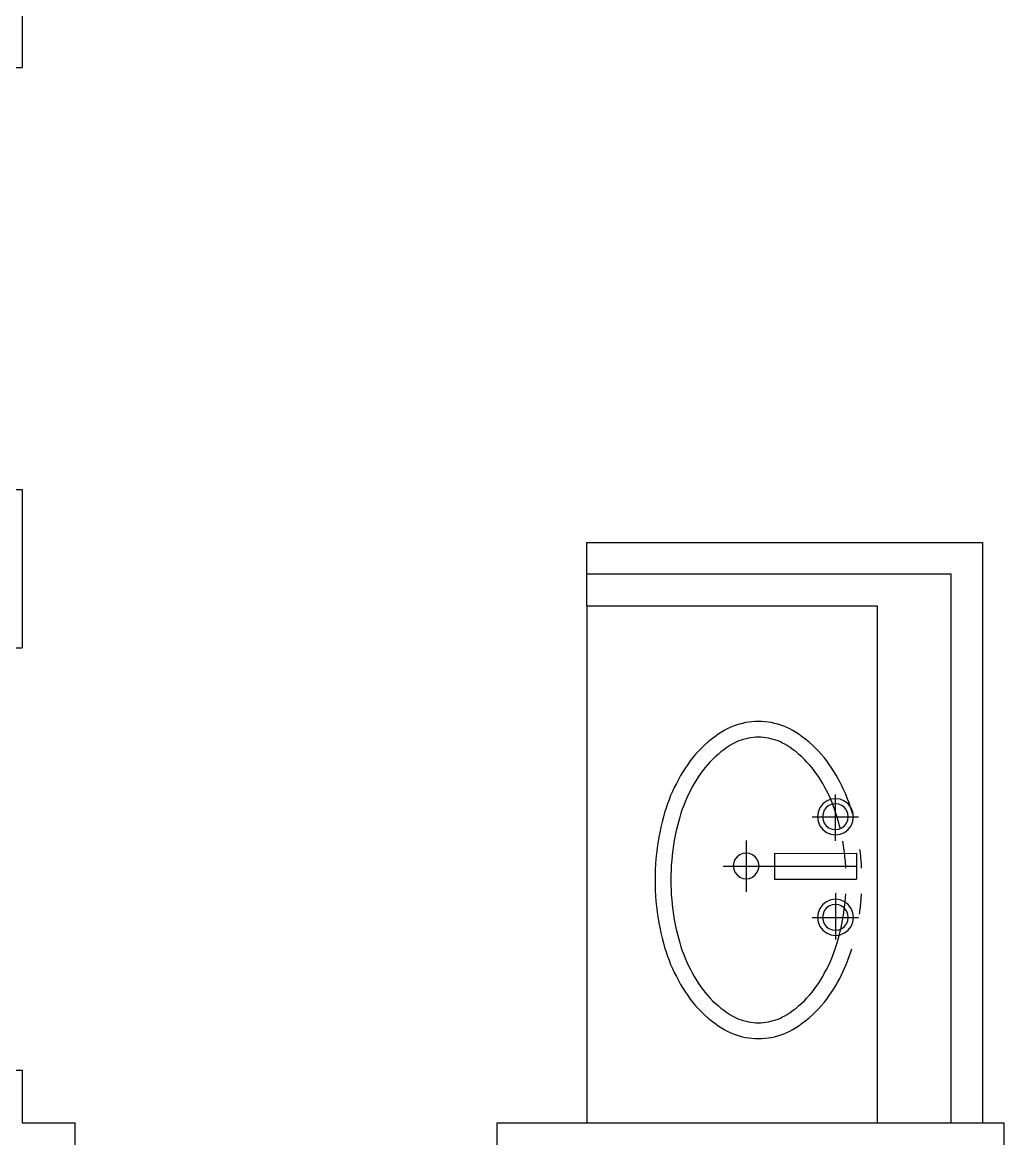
# Model space of a CAD drawing. Header units: centimetres. Extents: x 921 to 2601, y 2858 to 4336.
# Drawn here: x 1569.1 to 1774.2, y 3512.1 to 3745.3 of the extents above; entities that cross this region are included whole.
import ezdxf

# ---------------------------------------------------------------- set-up
doc = ezdxf.new("R2010")
doc.units = ezdxf.units.CM
doc.layers.add('結構', color=7, linetype='Continuous')

msp = doc.modelspace()

# ---------------------------------------------------------------- linework, layer by layer
at = {"layer": '結構'}
for p, q in [((1569.13, 3757.92), (1569.13, 3735.88)), ((1562.52, 3735.88), (1569.13, 3735.88)), ((1562.52, 3647.69), (1569.13, 3647.69)), ((1569.13, 3647.69), (1569.13, 3614.63)), ((1687.08, 3636.67), (1769.75, 3636.67)), ((1687.08, 3630.06), (1687.08, 3636.67)), ((1769.75, 3636.67), (1769.75, 3515.42)), ((1687.08, 3623.44), (1687.08, 3630.06)), ((1687.08, 3630.06), (1763.13, 3630.06)), ((1763.13, 3630.06), (1763.13, 3515.42)), ((1687.08, 3623.44), (1747.7, 3623.44)), ((1687.08, 3623.44), (1687.08, 3515.42)), ((1747.7, 3623.44), (1747.7, 3515.42)), ((1562.52, 3614.63), (1569.13, 3614.63)), ((1716.99, 3597.98), (1716.37, 3597.69)), ((1717.61, 3598.25), (1716.99, 3597.98)), ((1718.25, 3598.48), (1717.61, 3598.25)), ((1718.9, 3598.69), (1718.25, 3598.48)), ((1719.56, 3598.86), (1718.9, 3598.69)), ((1720.22, 3599.01), (1719.56, 3598.86)), ((1720.89, 3599.12), (1720.22, 3599.01)), ((1721.57, 3599.2), (1720.89, 3599.12)), ((1722.25, 3599.25), (1721.57, 3599.2)), ((1722.93, 3599.26), (1722.25, 3599.25)), ((1723.61, 3599.25), (1722.93, 3599.26)), ((1724.29, 3599.2), (1723.61, 3599.25)), ((1724.96, 3599.12), (1724.29, 3599.2)), ((1725.63, 3599.01), (1724.96, 3599.12)), ((1726.3, 3598.86), (1725.63, 3599.01)), ((1726.95, 3598.69), (1726.3, 3598.86)), ((1727.6, 3598.48), (1726.95, 3598.69)), ((1728.24, 3598.25), (1727.6, 3598.48)), ((1728.87, 3597.98), (1728.24, 3598.25)), ((1729.48, 3597.69), (1728.87, 3597.98)), ((1713.02, 3595.47), (1712.33, 3594.9)), ((1713.73, 3596.01), (1713.02, 3595.47)), ((1714.45, 3596.52), (1713.73, 3596.01)), ((1715.19, 3597.01), (1714.45, 3596.52)), ((1715.78, 3597.37), (1715.19, 3597.01)), ((1716.37, 3597.69), (1715.78, 3597.37)), ((1719.82, 3595.52), (1719.32, 3595.36)), ((1720.33, 3595.65), (1719.82, 3595.52)), ((1720.84, 3595.76), (1720.33, 3595.65)), ((1721.36, 3595.85), (1720.84, 3595.76)), ((1721.88, 3595.91), (1721.36, 3595.85)), ((1722.4, 3595.95), (1721.88, 3595.91)), ((1722.93, 3595.96), (1722.4, 3595.95)), ((1723.45, 3595.95), (1722.93, 3595.96)), ((1723.98, 3595.91), (1723.45, 3595.95)), ((1724.5, 3595.85), (1723.98, 3595.91)), ((1725.01, 3595.76), (1724.5, 3595.85)), ((1725.53, 3595.65), (1725.01, 3595.76)), ((1726.03, 3595.52), (1725.53, 3595.65)), ((1726.53, 3595.36), (1726.03, 3595.52)), ((1730.08, 3597.37), (1729.48, 3597.69)), ((1730.66, 3597.01), (1730.08, 3597.37)), ((1731.41, 3596.52), (1730.66, 3597.01)), ((1732.13, 3596.01), (1731.41, 3596.52)), ((1732.84, 3595.47), (1732.13, 3596.01)), ((1733.52, 3594.9), (1732.84, 3595.47)), ((1711.02, 3593.69), (1710.4, 3593.06)), ((1711.67, 3594.31), (1711.02, 3593.69)), ((1712.33, 3594.9), (1711.67, 3594.31)), ((1715.69, 3593.35), (1715.07, 3592.88)), ((1716.32, 3593.8), (1715.69, 3593.35)), ((1716.96, 3594.23), (1716.32, 3593.8)), ((1717.41, 3594.5), (1716.96, 3594.23)), ((1717.87, 3594.75), (1717.41, 3594.5)), ((1718.35, 3594.98), (1717.87, 3594.75)), ((1718.83, 3595.18), (1718.35, 3594.98)), ((1719.32, 3595.36), (1718.83, 3595.18)), ((1727.03, 3595.18), (1726.53, 3595.36)), ((1727.51, 3594.98), (1727.03, 3595.18)), ((1727.98, 3594.75), (1727.51, 3594.98)), ((1728.44, 3594.5), (1727.98, 3594.75)), ((1728.89, 3594.23), (1728.44, 3594.5)), ((1729.54, 3593.8), (1728.89, 3594.23)), ((1730.17, 3593.35), (1729.54, 3593.8)), ((1730.78, 3592.88), (1730.17, 3593.35)), ((1734.19, 3594.31), (1733.52, 3594.9)), ((1734.83, 3593.69), (1734.19, 3594.31)), ((1735.46, 3593.06), (1734.83, 3593.69)), ((1708.67, 3591.02), (1708.15, 3590.3)), ((1709.22, 3591.72), (1708.67, 3591.02)), ((1709.8, 3592.4), (1709.22, 3591.72)), ((1710.4, 3593.06), (1709.8, 3592.4)), ((1712.8, 3590.79), (1712.28, 3590.22)), ((1713.34, 3591.34), (1712.8, 3590.79)), ((1713.9, 3591.88), (1713.34, 3591.34)), ((1714.48, 3592.39), (1713.9, 3591.88)), ((1715.07, 3592.88), (1714.48, 3592.39)), ((1731.38, 3592.39), (1730.78, 3592.88)), ((1731.96, 3591.88), (1731.38, 3592.39)), ((1732.52, 3591.34), (1731.96, 3591.88)), ((1733.06, 3590.79), (1732.52, 3591.34)), ((1733.58, 3590.22), (1733.06, 3590.79)), ((1736.06, 3592.4), (1735.46, 3593.06)), ((1736.63, 3591.72), (1736.06, 3592.4)), ((1737.18, 3591.02), (1736.63, 3591.72)), ((1737.71, 3590.3), (1737.18, 3591.02)), ((1707.15, 3588.77), (1706.66, 3587.97)), ((1707.65, 3589.56), (1707.15, 3588.77)), ((1708.15, 3590.3), (1707.65, 3589.56)), ((1711.3, 3589.02), (1710.84, 3588.4)), ((1711.78, 3589.63), (1711.3, 3589.02)), ((1712.28, 3590.22), (1711.78, 3589.63)), ((1734.08, 3589.63), (1733.58, 3590.22)), ((1734.55, 3589.02), (1734.08, 3589.63)), ((1735.01, 3588.4), (1734.55, 3589.02)), ((1738.21, 3589.56), (1737.71, 3590.3)), ((1738.69, 3588.81), (1738.21, 3589.56)), ((1739.15, 3588.04), (1738.69, 3588.81)), ((1705.77, 3586.32), (1705.35, 3585.48)), ((1706.2, 3587.15), (1705.77, 3586.32)), ((1706.66, 3587.97), (1706.2, 3587.15)), ((1709.52, 3586.31), (1709.1, 3585.57)), ((1709.96, 3587.04), (1709.52, 3586.31)), ((1710.41, 3587.76), (1709.96, 3587.04)), ((1710.84, 3588.4), (1710.41, 3587.76)), ((1735.44, 3587.76), (1735.01, 3588.4)), ((1735.9, 3587.04), (1735.44, 3587.76)), ((1736.34, 3586.31), (1735.9, 3587.04)), ((1736.75, 3585.57), (1736.34, 3586.31)), ((1739.59, 3587.27), (1739.15, 3588.04)), ((1740.01, 3586.48), (1739.59, 3587.27)), ((1740.41, 3585.69), (1740.01, 3586.48)), ((1704.96, 3584.63), (1704.58, 3583.77)), ((1705.35, 3585.48), (1704.96, 3584.63)), ((1708.33, 3584.05), (1707.97, 3583.28)), ((1708.7, 3584.82), (1708.33, 3584.05)), ((1709.1, 3585.57), (1708.7, 3584.82)), ((1737.15, 3584.82), (1736.75, 3585.57)), ((1737.53, 3584.05), (1737.15, 3584.82)), ((1737.89, 3583.28), (1737.53, 3584.05)), ((1739.01, 3583.13), (1739.01, 3584.02)), ((1740.79, 3584.88), (1740.41, 3585.69)), ((1741.15, 3584.06), (1740.79, 3584.88)), ((1741.49, 3583.24), (1741.15, 3584.06)), ((1703.91, 3582.02), (1703.61, 3581.14)), ((1704.24, 3582.9), (1703.91, 3582.02)), ((1704.58, 3583.77), (1704.24, 3582.9)), ((1707.31, 3581.71), (1707.02, 3580.91)), ((1707.63, 3582.5), (1707.31, 3581.71)), ((1707.97, 3583.28), (1707.63, 3582.5)), ((1736.34, 3582.02), (1735.75, 3581.24)), ((1737.12, 3582.62), (1736.34, 3582.02)), ((1737.66, 3581.69), (1737.1, 3581.26)), ((1738.03, 3583), (1737.12, 3582.62)), ((1738.31, 3581.96), (1737.66, 3581.69)), ((1738.23, 3582.5), (1737.89, 3583.28)), ((1739.01, 3583.13), (1738.03, 3583)), ((1738.54, 3581.71), (1738.23, 3582.5)), ((1739.01, 3582.05), (1738.31, 3581.96)), ((1738.84, 3580.91), (1738.54, 3581.71)), ((1739.98, 3583), (1739.01, 3583.13)), ((1739.01, 3582.05), (1739.01, 3583.13)), ((1739.7, 3581.96), (1739.01, 3582.05)), ((1739.01, 3576.67), (1739.01, 3582.05)), ((1740.35, 3581.69), (1739.7, 3581.96)), ((1740.89, 3582.62), (1739.98, 3583)), ((1740.91, 3581.26), (1740.35, 3581.69)), ((1741.67, 3582.02), (1740.89, 3582.62)), ((1741.81, 3582.41), (1741.49, 3583.24)), ((1742.27, 3581.24), (1741.67, 3582.02)), ((1742.11, 3581.57), (1741.81, 3582.41)), ((1742.38, 3580.72), (1742.11, 3581.57)), ((1703.07, 3579.34), (1702.79, 3578.26)), ((1703.33, 3580.24), (1703.07, 3579.34)), ((1703.61, 3581.14), (1703.33, 3580.24)), ((1706.49, 3579.3), (1706.26, 3578.48)), ((1706.74, 3580.11), (1706.49, 3579.3)), ((1707.02, 3580.91), (1706.74, 3580.11)), ((1734.17, 3579.36), (1735.24, 3579.36)), ((1735.37, 3580.34), (1735.24, 3579.36)), ((1735.24, 3579.36), (1735.37, 3578.39)), ((1735.24, 3579.36), (1736.32, 3579.36)), ((1735.75, 3581.24), (1735.37, 3580.34)), ((1736.41, 3580.06), (1736.32, 3579.36)), ((1736.32, 3579.36), (1736.41, 3578.67)), ((1736.32, 3579.36), (1741.69, 3579.36)), ((1736.68, 3580.71), (1736.41, 3580.06)), ((1737.1, 3581.26), (1736.68, 3580.71)), ((1739.11, 3580.11), (1738.84, 3580.91)), ((1739.37, 3579.3), (1739.11, 3580.11)), ((1739.6, 3578.48), (1739.37, 3579.3)), ((1741.33, 3580.71), (1740.91, 3581.26)), ((1741.6, 3580.06), (1741.33, 3580.71)), ((1741.69, 3579.36), (1741.6, 3580.06)), ((1741.6, 3578.67), (1741.69, 3579.36)), ((1741.69, 3579.36), (1742.77, 3579.36)), ((1742.64, 3580.34), (1742.27, 3581.24)), ((1742.64, 3579.87), (1742.38, 3580.72)), ((1742.77, 3579.36), (1742.64, 3580.34)), ((1742.64, 3578.39), (1742.77, 3579.36)), ((1742.77, 3579.36), (1743.84, 3579.36)), ((1702.54, 3577.18), (1702.31, 3576.09)), ((1702.79, 3578.26), (1702.54, 3577.18)), ((1706, 3577.47), (1705.76, 3576.46)), ((1706.26, 3578.48), (1706, 3577.47)), ((1735.37, 3578.39), (1735.75, 3577.48)), ((1735.75, 3577.48), (1736.34, 3576.7)), ((1736.41, 3578.67), (1736.68, 3578.02)), ((1736.68, 3578.02), (1737.1, 3577.46)), ((1737.1, 3577.46), (1737.66, 3577.03)), ((1737.66, 3577.03), (1738.31, 3576.77)), ((1739.64, 3578.35), (1739.6, 3578.48)), ((1739.67, 3578.22), (1739.64, 3578.35)), ((1739.71, 3578.08), (1739.67, 3578.22)), ((1739.7, 3576.77), (1740.35, 3577.03)), ((1739.74, 3577.95), (1739.71, 3578.08)), ((1739.77, 3577.82), (1739.74, 3577.95)), ((1739.81, 3577.69), (1739.77, 3577.82)), ((1739.84, 3577.56), (1739.81, 3577.69)), ((1739.87, 3577.42), (1739.84, 3577.56)), ((1739.9, 3577.29), (1739.87, 3577.42)), ((1739.94, 3577.16), (1739.9, 3577.29)), ((1739.97, 3577.03), (1739.94, 3577.16)), ((1740, 3576.89), (1739.97, 3577.03)), ((1740.35, 3577.03), (1740.91, 3577.46)), ((1740.91, 3577.46), (1741.33, 3578.02)), ((1741.33, 3578.02), (1741.6, 3578.67)), ((1741.67, 3576.7), (1742.27, 3577.48)), ((1742.27, 3577.48), (1742.64, 3578.39)), ((1702.1, 3575), (1701.92, 3573.9)), ((1702.31, 3576.09), (1702.1, 3575)), ((1705.54, 3575.44), (1705.35, 3574.42)), ((1705.76, 3576.46), (1705.54, 3575.44)), ((1736.34, 3576.7), (1737.12, 3576.1)), ((1737.12, 3576.1), (1738.03, 3575.73)), ((1738.03, 3575.73), (1739.01, 3575.6)), ((1738.31, 3576.77), (1739.01, 3576.67)), ((1739, 3574.34), (1739.01, 3575.6)), ((1739.01, 3576.67), (1739.7, 3576.77)), ((1739.01, 3575.6), (1739.01, 3576.67)), ((1739.01, 3575.6), (1739.98, 3575.73)), ((1739.98, 3575.73), (1740.89, 3576.1)), ((1740.89, 3576.1), (1741.67, 3576.7)), ((1701.76, 3572.8), (1701.62, 3571.7)), ((1701.92, 3573.9), (1701.76, 3572.8)), ((1705.03, 3572.37), (1704.9, 3571.33)), ((1705.18, 3573.4), (1705.03, 3572.37)), ((1705.35, 3574.42), (1705.18, 3573.4)), ((1720.35, 3574.4), (1720.35, 3571.78)), ((1740.62, 3573.77), (1740.54, 3574.23)), ((1740.69, 3573.31), (1740.62, 3573.77)), ((1740.76, 3572.84), (1740.69, 3573.31)), ((1740.83, 3572.38), (1740.76, 3572.84)), ((1740.89, 3571.91), (1740.83, 3572.38)), ((1744.17, 3572.21), (1744.13, 3572.53)), ((1744.21, 3571.88), (1744.17, 3572.21)), ((1701.51, 3570.59), (1701.43, 3569.48)), ((1701.62, 3571.7), (1701.51, 3570.59)), ((1704.8, 3570.3), (1704.72, 3569.26)), ((1704.9, 3571.33), (1704.8, 3570.3)), ((1718.02, 3570.43), (1717.76, 3569.79)), ((1718.45, 3570.99), (1718.02, 3570.43)), ((1719.01, 3571.42), (1718.45, 3570.99)), ((1719.66, 3571.69), (1719.01, 3571.42)), ((1720.35, 3571.78), (1719.66, 3571.69)), ((1721.05, 3571.69), (1720.35, 3571.78)), ((1720.35, 3571.78), (1720.35, 3566.4)), ((1721.7, 3571.42), (1721.05, 3571.69)), ((1722.25, 3570.99), (1721.7, 3571.42)), ((1722.68, 3570.43), (1722.25, 3570.99)), ((1722.95, 3569.79), (1722.68, 3570.43)), ((1726.31, 3571.71), (1743.41, 3571.72)), ((1726.31, 3571.71), (1726.31, 3566.34)), ((1740.94, 3571.44), (1740.89, 3571.91)), ((1740.99, 3570.97), (1740.94, 3571.44)), ((1741.04, 3570.51), (1740.99, 3570.97)), ((1741.08, 3570.04), (1741.04, 3570.51)), ((1741.11, 3569.57), (1741.08, 3570.04)), ((1743.41, 3571.72), (1743.41, 3569.03)), ((1744.25, 3571.56), (1744.21, 3571.88)), ((1744.28, 3571.23), (1744.25, 3571.56)), ((1744.31, 3570.91), (1744.28, 3571.23)), ((1744.34, 3570.58), (1744.31, 3570.91)), ((1744.37, 3570.26), (1744.34, 3570.58)), ((1744.4, 3569.93), (1744.37, 3570.26)), ((1744.42, 3569.61), (1744.4, 3569.93)), ((1701.37, 3568.37), (1701.33, 3567.26)), ((1701.43, 3569.48), (1701.37, 3568.37)), ((1704.66, 3568.22), (1704.63, 3567.18)), ((1704.72, 3569.26), (1704.66, 3568.22)), ((1715.55, 3569.02), (1743.41, 3569.03)), ((1717.76, 3569.79), (1717.66, 3569.09)), ((1717.66, 3569.09), (1717.76, 3568.39)), ((1717.76, 3568.39), (1718.02, 3567.75)), ((1718.02, 3567.75), (1718.45, 3567.19)), ((1722.25, 3567.19), (1722.68, 3567.75)), ((1722.68, 3567.75), (1722.95, 3568.39)), ((1723.04, 3569.09), (1722.95, 3569.79)), ((1722.95, 3568.39), (1723.04, 3569.09)), ((1741.15, 3569.1), (1741.11, 3569.57)), ((1741.17, 3568.63), (1741.15, 3569.1)), ((1743.41, 3569.03), (1743.41, 3566.34)), ((1744.44, 3569.28), (1744.42, 3569.61)), ((1744.46, 3568.96), (1744.44, 3569.28)), ((1744.48, 3568.63), (1744.46, 3568.96)), ((1701.33, 3567.26), (1701.32, 3566.14)), ((1701.32, 3566.14), (1701.33, 3565.03)), ((1704.63, 3567.18), (1704.62, 3566.14)), ((1704.62, 3566.14), (1704.63, 3565.1)), ((1718.45, 3567.19), (1719.01, 3566.76)), ((1719.01, 3566.76), (1719.66, 3566.49)), ((1719.66, 3566.49), (1720.35, 3566.4)), ((1720.35, 3566.4), (1721.05, 3566.49)), ((1720.35, 3566.4), (1720.35, 3563.65)), ((1721.05, 3566.49), (1721.7, 3566.76)), ((1721.7, 3566.76), (1722.25, 3567.19)), ((1726.31, 3566.34), (1743.41, 3566.34)), ((1701.33, 3565.03), (1701.37, 3563.92)), ((1701.37, 3563.92), (1701.43, 3562.81)), ((1701.43, 3562.81), (1701.51, 3561.7)), ((1704.63, 3565.1), (1704.66, 3564.06)), ((1704.66, 3564.06), (1704.72, 3563.03)), ((1704.72, 3563.03), (1704.8, 3561.99)), ((1739, 3563.37), (1739.01, 3562.11)), ((1741.09, 3562.47), (1741.15, 3563.26)), ((1744.41, 3562.56), (1744.43, 3562.91)), ((1744.43, 3562.91), (1744.46, 3563.27)), ((1701.51, 3561.7), (1701.62, 3560.59)), ((1701.62, 3560.59), (1701.76, 3559.49)), ((1704.8, 3561.99), (1704.9, 3560.95)), ((1704.9, 3560.95), (1705.03, 3559.92)), ((1736.34, 3561), (1735.75, 3560.22)), ((1737.12, 3561.6), (1736.34, 3561)), ((1737.66, 3560.67), (1737.1, 3560.24)), ((1738.03, 3561.98), (1737.12, 3561.6)), ((1738.31, 3560.94), (1737.66, 3560.67)), ((1739.01, 3562.11), (1738.03, 3561.98)), ((1739.01, 3561.03), (1738.31, 3560.94)), ((1739.98, 3561.98), (1739.01, 3562.11)), ((1739.01, 3562.11), (1739.01, 3561.03)), ((1739.7, 3560.94), (1739.01, 3561.03)), ((1739.01, 3561.03), (1739.01, 3555.65)), ((1740.35, 3560.67), (1739.7, 3560.94)), ((1740.89, 3561.6), (1739.98, 3561.98)), ((1740.91, 3560.24), (1740.35, 3560.67)), ((1740.85, 3560.08), (1740.94, 3560.87)), ((1741.67, 3561), (1740.89, 3561.6)), ((1740.94, 3560.87), (1741.03, 3561.67)), ((1741.03, 3561.67), (1741.09, 3562.47)), ((1742.27, 3560.22), (1741.67, 3561)), ((1744.21, 3560.43), (1744.25, 3560.79)), ((1744.25, 3560.79), (1744.29, 3561.14)), ((1744.29, 3561.14), (1744.32, 3561.49)), ((1744.32, 3561.49), (1744.36, 3561.85)), ((1744.36, 3561.85), (1744.38, 3562.2)), ((1744.38, 3562.2), (1744.41, 3562.56)), ((1701.76, 3559.49), (1701.92, 3558.39)), ((1701.92, 3558.39), (1702.1, 3557.29)), ((1705.03, 3559.92), (1705.18, 3558.89)), ((1705.18, 3558.89), (1705.35, 3557.87)), ((1734.17, 3558.34), (1735.24, 3558.34)), ((1735.37, 3559.32), (1735.24, 3558.34)), ((1735.24, 3558.34), (1735.37, 3557.37)), ((1735.24, 3558.34), (1736.32, 3558.34)), ((1735.75, 3560.22), (1735.37, 3559.32)), ((1736.41, 3559.04), (1736.32, 3558.34)), ((1736.32, 3558.34), (1736.41, 3557.65)), ((1736.32, 3558.34), (1741.69, 3558.34)), ((1736.68, 3559.69), (1736.41, 3559.04)), ((1737.1, 3560.24), (1736.68, 3559.69)), ((1740.48, 3557.71), (1740.62, 3558.5)), ((1740.62, 3558.5), (1740.74, 3559.29)), ((1740.74, 3559.29), (1740.85, 3560.08)), ((1741.33, 3559.69), (1740.91, 3560.24)), ((1741.6, 3559.04), (1741.33, 3559.69)), ((1741.69, 3558.34), (1741.6, 3559.04)), ((1741.6, 3557.65), (1741.69, 3558.34)), ((1741.69, 3558.34), (1742.77, 3558.34)), ((1742.64, 3559.32), (1742.27, 3560.22)), ((1742.77, 3558.34), (1742.64, 3559.32)), ((1742.64, 3557.37), (1742.77, 3558.34)), ((1742.77, 3558.34), (1743.84, 3558.34)), ((1744.03, 3559.02), (1744.08, 3559.38)), ((1744.08, 3559.38), (1744.13, 3559.73)), ((1744.13, 3559.73), (1744.17, 3560.08)), ((1744.17, 3560.08), (1744.21, 3560.43)), ((1702.1, 3557.29), (1702.31, 3556.19)), ((1702.31, 3556.19), (1702.54, 3555.11)), ((1705.35, 3557.87), (1705.54, 3556.84)), ((1705.54, 3556.84), (1705.76, 3555.83)), ((1705.76, 3555.83), (1706, 3554.81)), ((1735.37, 3557.37), (1735.75, 3556.46)), ((1735.75, 3556.46), (1736.34, 3555.68)), ((1736.41, 3557.65), (1736.68, 3557)), ((1736.68, 3557), (1737.1, 3556.44)), ((1737.1, 3556.44), (1737.66, 3556.01)), ((1737.66, 3556.01), (1738.31, 3555.74)), ((1739.7, 3555.74), (1740.35, 3556.01)), ((1739.99, 3555.36), (1740.17, 3556.14)), ((1740.17, 3556.14), (1740.33, 3556.92)), ((1740.33, 3556.92), (1740.48, 3557.71)), ((1740.35, 3556.01), (1740.91, 3556.44)), ((1740.91, 3556.44), (1741.33, 3557)), ((1741.33, 3557), (1741.6, 3557.65)), ((1741.67, 3555.68), (1742.27, 3556.46)), ((1742.27, 3556.46), (1742.64, 3557.37)), ((1702.54, 3555.11), (1702.79, 3554.02)), ((1702.79, 3554.02), (1703.07, 3552.95)), ((1706, 3554.81), (1706.26, 3553.81)), ((1706.26, 3553.81), (1706.49, 3552.99)), ((1736.34, 3555.68), (1737.12, 3555.08)), ((1737.12, 3555.08), (1738.03, 3554.71)), ((1738.03, 3554.71), (1739.01, 3554.58)), ((1738.31, 3555.74), (1739.01, 3555.65)), ((1739.01, 3555.65), (1739.7, 3555.74)), ((1739.01, 3555.65), (1739.01, 3554.58)), ((1739.01, 3554.58), (1739.98, 3554.71)), ((1739.01, 3554.58), (1739.01, 3553.69)), ((1739.37, 3552.99), (1739.6, 3553.81)), ((1739.6, 3553.81), (1739.8, 3554.58)), ((1739.8, 3554.58), (1739.99, 3555.36)), ((1739.98, 3554.71), (1740.89, 3555.08)), ((1740.89, 3555.08), (1741.67, 3555.68)), ((1703.07, 3552.95), (1703.33, 3552.04)), ((1703.33, 3552.04), (1703.61, 3551.15)), ((1703.61, 3551.15), (1703.91, 3550.26)), ((1706.49, 3552.99), (1706.74, 3552.18)), ((1706.74, 3552.18), (1707.02, 3551.37)), ((1707.02, 3551.37), (1707.31, 3550.57)), ((1738.54, 3550.57), (1738.84, 3551.37)), ((1738.84, 3551.37), (1739.11, 3552.18)), ((1739.11, 3552.18), (1739.37, 3552.99)), ((1742.18, 3550.95), (1742.44, 3551.75)), ((1703.91, 3550.26), (1704.24, 3549.39)), ((1704.24, 3549.39), (1704.58, 3548.52)), ((1707.31, 3550.57), (1707.63, 3549.79)), ((1707.63, 3549.79), (1707.97, 3549)), ((1707.97, 3549), (1708.33, 3548.23)), ((1737.53, 3548.23), (1737.89, 3549)), ((1737.89, 3549), (1738.23, 3549.79)), ((1738.23, 3549.79), (1738.54, 3550.57)), ((1741.31, 3548.61), (1741.62, 3549.38)), ((1741.62, 3549.38), (1741.91, 3550.16)), ((1741.91, 3550.16), (1742.18, 3550.95)), ((1704.58, 3548.52), (1704.96, 3547.66)), ((1704.96, 3547.66), (1705.35, 3546.81)), ((1705.35, 3546.81), (1705.77, 3545.97)), ((1708.33, 3548.23), (1708.7, 3547.47)), ((1708.7, 3547.47), (1709.1, 3546.72)), ((1709.1, 3546.72), (1709.52, 3545.98)), ((1736.34, 3545.98), (1736.75, 3546.72)), ((1736.75, 3546.72), (1737.15, 3547.47)), ((1737.15, 3547.47), (1737.53, 3548.23)), ((1740.28, 3546.34), (1740.64, 3547.09)), ((1740.64, 3547.09), (1740.98, 3547.85)), ((1740.98, 3547.85), (1741.31, 3548.61)), ((1705.77, 3545.97), (1706.2, 3545.14)), ((1706.2, 3545.14), (1706.66, 3544.32)), ((1706.66, 3544.32), (1707.15, 3543.52)), ((1709.52, 3545.98), (1709.96, 3545.25)), ((1709.96, 3545.25), (1710.41, 3544.53)), ((1710.41, 3544.53), (1710.84, 3543.89)), ((1735.01, 3543.89), (1735.44, 3544.53)), ((1735.44, 3544.53), (1735.9, 3545.25)), ((1735.9, 3545.25), (1736.34, 3545.98)), ((1739.09, 3544.14), (1739.5, 3544.86)), ((1739.5, 3544.86), (1739.9, 3545.6)), ((1739.9, 3545.6), (1740.28, 3546.34)), ((1707.15, 3543.52), (1707.65, 3542.72)), ((1707.65, 3542.72), (1708.15, 3541.99)), ((1708.15, 3541.99), (1708.67, 3541.27)), ((1710.84, 3543.89), (1711.3, 3543.26)), ((1711.3, 3543.26), (1711.78, 3542.66)), ((1711.78, 3542.66), (1712.28, 3542.07)), ((1712.28, 3542.07), (1712.8, 3541.5)), ((1733.06, 3541.5), (1733.58, 3542.07)), ((1733.58, 3542.07), (1734.08, 3542.66)), ((1734.08, 3542.66), (1734.55, 3543.26)), ((1734.55, 3543.26), (1735.01, 3543.89)), ((1737.18, 3541.27), (1737.71, 3541.99)), ((1737.71, 3541.99), (1738.21, 3542.72)), ((1738.21, 3542.72), (1738.66, 3543.43)), ((1738.66, 3543.43), (1739.09, 3544.14)), ((1708.67, 3541.27), (1709.22, 3540.57)), ((1709.22, 3540.57), (1709.8, 3539.89)), ((1709.8, 3539.89), (1710.4, 3539.23)), ((1712.8, 3541.5), (1713.34, 3540.94)), ((1713.34, 3540.94), (1713.9, 3540.41)), ((1713.9, 3540.41), (1714.48, 3539.9)), ((1714.48, 3539.9), (1715.07, 3539.4)), ((1730.78, 3539.4), (1731.38, 3539.9)), ((1731.38, 3539.9), (1731.96, 3540.41)), ((1731.96, 3540.41), (1732.52, 3540.94)), ((1732.52, 3540.94), (1733.06, 3541.5)), ((1735.46, 3539.23), (1736.06, 3539.89)), ((1736.06, 3539.89), (1736.63, 3540.57)), ((1736.63, 3540.57), (1737.18, 3541.27)), ((1710.4, 3539.23), (1711.02, 3538.59)), ((1711.02, 3538.59), (1711.67, 3537.98)), ((1711.67, 3537.98), (1712.33, 3537.39)), ((1712.33, 3537.39), (1713.02, 3536.82)), ((1715.07, 3539.4), (1715.69, 3538.93)), ((1715.69, 3538.93), (1716.32, 3538.48)), ((1716.32, 3538.48), (1716.96, 3538.06)), ((1716.96, 3538.06), (1717.41, 3537.79)), ((1717.41, 3537.79), (1717.87, 3537.54)), ((1717.87, 3537.54), (1718.35, 3537.31)), ((1718.35, 3537.31), (1718.83, 3537.11)), ((1727.03, 3537.11), (1727.51, 3537.31)), ((1727.51, 3537.31), (1727.98, 3537.54)), ((1727.98, 3537.54), (1728.44, 3537.79)), ((1728.44, 3537.79), (1728.89, 3538.06)), ((1728.89, 3538.06), (1729.54, 3538.48)), ((1729.54, 3538.48), (1730.17, 3538.93)), ((1730.17, 3538.93), (1730.78, 3539.4)), ((1732.84, 3536.82), (1733.52, 3537.39)), ((1733.52, 3537.39), (1734.19, 3537.98)), ((1734.19, 3537.98), (1734.83, 3538.59)), ((1734.83, 3538.59), (1735.46, 3539.23)), ((1713.02, 3536.82), (1713.73, 3536.28)), ((1713.73, 3536.28), (1714.45, 3535.76)), ((1714.45, 3535.76), (1715.19, 3535.27)), ((1715.19, 3535.27), (1715.78, 3534.92)), ((1715.78, 3534.92), (1716.37, 3534.6)), ((1718.83, 3537.11), (1719.32, 3536.93)), ((1719.32, 3536.93), (1719.82, 3536.77)), ((1719.82, 3536.77), (1720.33, 3536.63)), ((1720.33, 3536.63), (1720.84, 3536.52)), ((1720.84, 3536.52), (1721.36, 3536.44)), ((1721.36, 3536.44), (1721.88, 3536.37)), ((1721.88, 3536.37), (1722.4, 3536.34)), ((1722.4, 3536.34), (1722.93, 3536.32)), ((1722.93, 3536.32), (1723.45, 3536.34)), ((1723.45, 3536.34), (1723.98, 3536.37)), ((1723.98, 3536.37), (1724.5, 3536.44)), ((1724.5, 3536.44), (1725.01, 3536.52)), ((1725.01, 3536.52), (1725.53, 3536.63)), ((1725.53, 3536.63), (1726.03, 3536.77)), ((1726.03, 3536.77), (1726.53, 3536.93)), ((1726.53, 3536.93), (1727.03, 3537.11)), ((1729.48, 3534.6), (1730.08, 3534.92)), ((1730.08, 3534.92), (1730.66, 3535.27)), ((1730.66, 3535.27), (1731.41, 3535.76)), ((1731.41, 3535.76), (1732.13, 3536.28)), ((1732.13, 3536.28), (1732.84, 3536.82)), ((1716.37, 3534.6), (1716.99, 3534.3)), ((1716.99, 3534.3), (1717.61, 3534.04)), ((1717.61, 3534.04), (1718.25, 3533.8)), ((1718.25, 3533.8), (1718.9, 3533.6)), ((1718.9, 3533.6), (1719.56, 3533.42)), ((1719.56, 3533.42), (1720.22, 3533.28)), ((1720.22, 3533.28), (1720.89, 3533.17)), ((1720.89, 3533.17), (1721.57, 3533.09)), ((1721.57, 3533.09), (1722.25, 3533.04)), ((1722.25, 3533.04), (1722.93, 3533.02)), ((1722.93, 3533.02), (1723.61, 3533.04)), ((1723.61, 3533.04), (1724.29, 3533.09)), ((1724.29, 3533.09), (1724.96, 3533.17)), ((1724.96, 3533.17), (1725.63, 3533.28)), ((1725.63, 3533.28), (1726.3, 3533.42)), ((1726.3, 3533.42), (1726.95, 3533.6)), ((1726.95, 3533.6), (1727.6, 3533.8)), ((1727.6, 3533.8), (1728.24, 3534.04)), ((1728.24, 3534.04), (1728.87, 3534.3)), ((1728.87, 3534.3), (1729.48, 3534.6)), ((1562.52, 3526.45), (1569.13, 3526.45)), ((1569.13, 3526.45), (1569.13, 3515.42)), ((1569.13, 3515.42), (1580.16, 3515.42)), ((1580.16, 3508.81), (1580.16, 3515.42)), ((1668.34, 3515.42), (1687.08, 3515.42)), ((1668.34, 3502.2), (1668.34, 3515.42)), ((1687.08, 3515.42), (1747.7, 3515.42)), ((1747.7, 3515.42), (1763.13, 3515.42)), ((1763.13, 3515.42), (1769.75, 3515.42)), ((1769.75, 3515.42), (1774.16, 3515.42)), ((1774.16, 3515.42), (1774.16, 3460.98))]:
    msp.add_line(p, q, dxfattribs=at)

doc.saveas('drawing.dxf')
